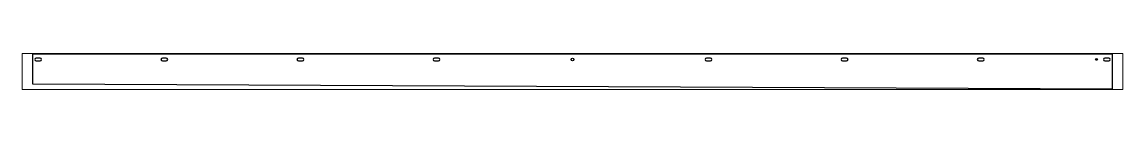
# Paper-space layout 'Layout1' of a CAD drawing. Header units: millimetres. Extents: x 0 to 257, y 93 to 102.
# The model-space entities are those that its viewports show. They can reach past a viewport. Long polylines and large blocks are cut down to what shows.
import ezdxf

# ---------------------------------------------------------------- set-up
doc = ezdxf.new("R2010")
doc.units = ezdxf.units.MM
doc.header["$LTSCALE"] = 25
doc.layers.add('3_Pezzi', color=7, linetype='Continuous')
doc.layers.add('5_Bulloni', color=7, linetype='Continuous')

# ---------------------------------------------------------------- blocks, each defined once
blk = doc.blocks.new('BL1553344785_00001')
at = {"layer": '5_Bulloni', "color": 4, "linetype": 'Continuous'}
for p, q in [((27.2, 49.6), (12.7, 49.6)), ((12.7, 39.1), (27.2, 39.1))]:
    blk.add_line(p, q, dxfattribs=at)
for centre, start, end in [((12.7, 44.4), 90, 270), ((27.2, 44.4), 270, 90)]:
    blk.add_arc(centre, 5.25, start, end, dxfattribs=at)
blk = doc.blocks.new('BL1553344785_00002')
at = {"layer": '5_Bulloni', "color": 4, "linetype": 'Continuous'}
for p, q in [((490.5, 49.6), (476, 49.6)), ((476, 39.1), (490.5, 39.1))]:
    blk.add_line(p, q, dxfattribs=at)
for centre, start, end in [((476, 44.4), 90, 270), ((490.5, 44.4), 270, 90)]:
    blk.add_arc(centre, 5.25, start, end, dxfattribs=at)
blk = doc.blocks.new('BL1553344785_00003')
at = {"layer": '5_Bulloni', "color": 2, "linetype": 'Continuous'}
blk.add_circle((1983.3, 44.4), 5.25, dxfattribs=at)
blk = doc.blocks.new('BL1553344785_00004')
at = {"layer": '5_Bulloni', "color": 4, "linetype": 'Continuous'}
for p, q in [((990.5, 49.6), (976, 49.6)), ((976, 39.1), (990.5, 39.1))]:
    blk.add_line(p, q, dxfattribs=at)
for centre, start, end in [((976, 44.4), 90, 270), ((990.5, 44.4), 270, 90)]:
    blk.add_arc(centre, 5.25, start, end, dxfattribs=at)
blk = doc.blocks.new('BL1553344785_00005')
at = {"layer": '5_Bulloni', "color": 4, "linetype": 'Continuous'}
for p, q in [((1490.5, 49.6), (1476, 49.6)), ((1476, 39.1), (1490.5, 39.1))]:
    blk.add_line(p, q, dxfattribs=at)
for centre, start, end in [((1476, 44.4), 90, 270), ((1490.5, 44.4), 270, 90)]:
    blk.add_arc(centre, 5.25, start, end, dxfattribs=at)
blk = doc.blocks.new('BL1553344785_00006')
at = {"layer": '5_Bulloni', "color": 4, "linetype": 'Continuous'}
for p, q in [((2490.5, 49.6), (2476, 49.6)), ((2476, 39.1), (2490.5, 39.1))]:
    blk.add_line(p, q, dxfattribs=at)
for centre, start, end in [((2476, 44.4), 90, 270), ((2490.5, 44.4), 270, 90)]:
    blk.add_arc(centre, 5.25, start, end, dxfattribs=at)
blk = doc.blocks.new('BL1553344785_00007')
at = {"layer": '5_Bulloni', "color": 4, "linetype": 'Continuous'}
for p, q in [((2990.5, 49.6), (2976, 49.6)), ((2976, 39.1), (2990.5, 39.1))]:
    blk.add_line(p, q, dxfattribs=at)
for centre, start, end in [((2976, 44.4), 90, 270), ((2990.5, 44.4), 270, 90)]:
    blk.add_arc(centre, 5.25, start, end, dxfattribs=at)
blk = doc.blocks.new('BL1553344785_00008')
at = {"layer": '5_Bulloni', "color": 4, "linetype": 'Continuous'}
for p, q in [((3490.5, 49.6), (3476, 49.6)), ((3476, 39.1), (3490.5, 39.1))]:
    blk.add_line(p, q, dxfattribs=at)
for centre, start, end in [((3476, 44.4), 90, 270), ((3490.5, 44.4), 270, 90)]:
    blk.add_arc(centre, 5.25, start, end, dxfattribs=at)
blk = doc.blocks.new('BL1553344785_00009')
at = {"layer": '5_Bulloni', "color": 4, "linetype": 'Continuous'}
for p, q in [((3953.7, 49.6), (3939.2, 49.6)), ((3939.2, 39.1), (3953.7, 39.1))]:
    blk.add_line(p, q, dxfattribs=at)
for centre, start, end in [((3939.2, 44.4), 90, 270), ((3953.7, 44.4), 270, 90)]:
    blk.add_arc(centre, 5.25, start, end, dxfattribs=at)
blk = doc.blocks.new('BL1553344785_00010')
at = {"layer": '5_Bulloni', "color": 2, "linetype": 'Continuous'}
blk.add_circle((3908.9, 44.4), 3.25, dxfattribs=at)
blk = doc.blocks.new('BL1553344785_00011')
at = {"layer": '3_Pezzi', "color": 3, "linetype": 'Continuous'}
for p, q in [((0, -46.4), (0, 64.4)), ((0, 64.4), (3966.4, 64.4)), ((3966.4, 64.4), (3966.4, -64.4)), ((3966.4, -64.4), (0, -46.4))]:
    blk.add_line(p, q, dxfattribs=at)

msp = doc.modelspace()

# ---------------------------------------------------------------- block references
at = {"layer": '3_Pezzi'}
msp.add_blockref('BL1553344785_00011', (0, 0), dxfattribs=at)
at = {"layer": '5_Bulloni'}
for name in ['BL1553344785_00001', 'BL1553344785_00002', 'BL1553344785_00004', 'BL1553344785_00005', 'BL1553344785_00003', 'BL1553344785_00006', 'BL1553344785_00007', 'BL1553344785_00008', 'BL1553344785_00010', 'BL1553344785_00009']:
    msp.add_blockref(name, (0, 0), dxfattribs=at)

psp = doc.layouts.get("Layout1")

# ---------------------------------------------------------------- viewports
at = {"layer": '0'}
psp.add_viewport(center=(128.5, 97.5), size=(257, 8.34306), view_center_point=(1983.22, 0), view_height=131.33924, dxfattribs=at)

doc.saveas('drawing.dxf')
